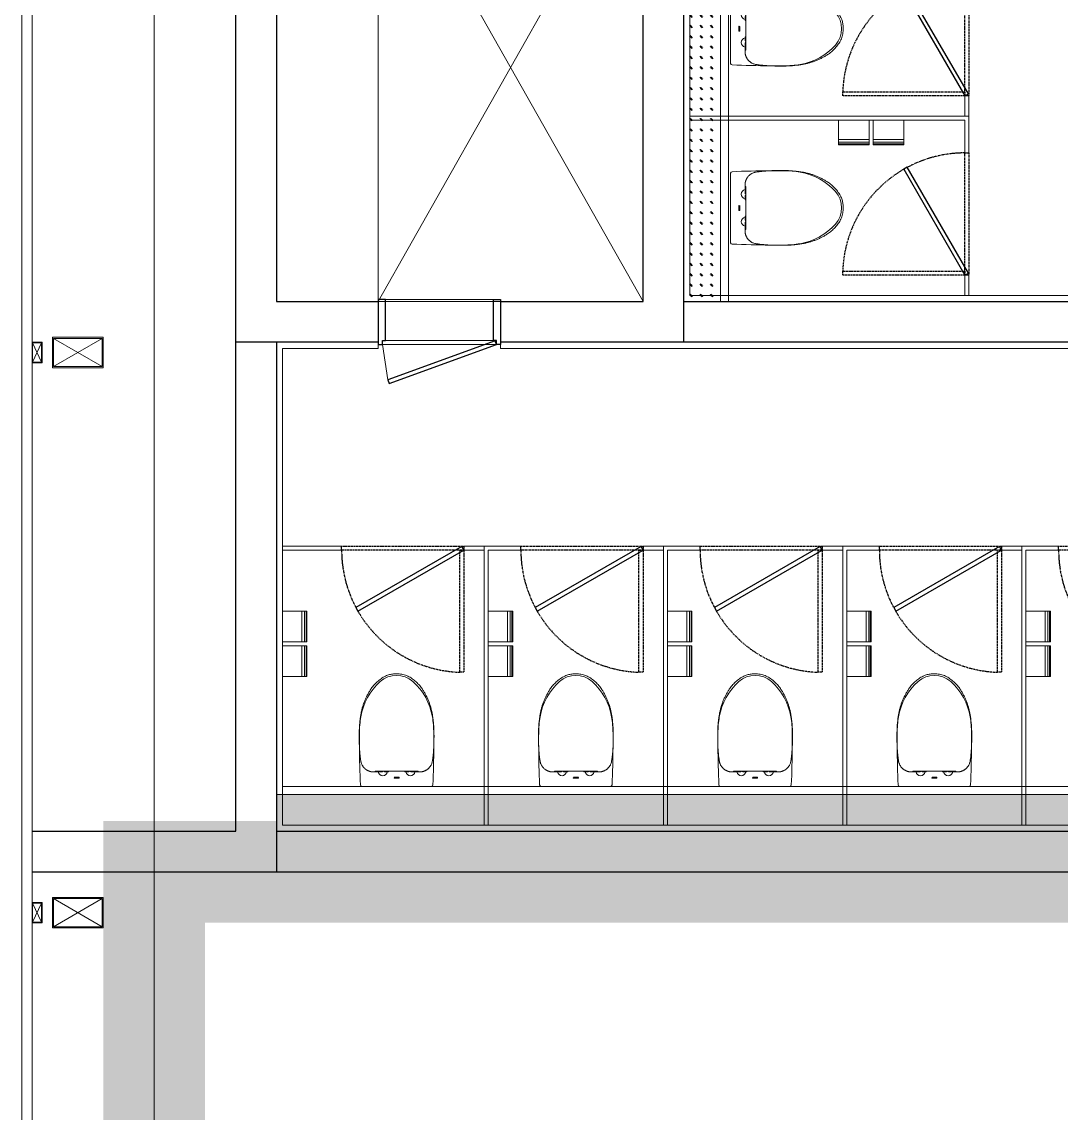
# Model space of a CAD drawing. Header units: millimetres. Extents: x 4003075 to 5615882, y 1445368 to 2591247.
# Drawn here: x 5321925 to 5327028, y 2409883 to 2415241 of the extents above; entities that cross this region are included whole.
import ezdxf

# ---------------------------------------------------------------- set-up
doc = ezdxf.new("R2010")
doc.units = ezdxf.units.MM
doc.linetypes.add('XR-평면도$0$CENTER', pattern=[2, 1.25, -0.25, 0.25, -0.25])
doc.linetypes.add('XR-평면도$0$DASHEDX2', pattern=[1.5, 1, -0.5])
for name, color, linetype, lineweight in [('1.검수박스', 2, 'Continuous', 25), ('XR-평면도$0$A-CNTL', 9, 'Continuous', 15), ('XR-평면도$0$A-DWXM-DOOR', 9, 'Continuous', 25), ('XR-평면도$0$A-DWXM-ELEV', 9, 'Continuous', 18), ('XR-평면도$0$A-ELEV-LIN3', 9, 'Continuous', 18), ('XR-평면도$0$A-FLXM-SANI', 9, 'Continuous', 20), ('XR-평면도$0$A-SECT-LIN2', 9, 'Continuous', 20), ('XR-평면도$0$A-SECT-LIN3', 9, 'Continuous', 18), ('XR-평면도$0$A-WAXM-CUBI', 9, 'Continuous', 20), ('XR-평면도$0$A-WAXM-DRYW', 9, 'Continuous', 25), ('XR-평면도$0$A-WAXM-PANL', 9, 'Continuous', 20), ('XR-평면도$0$A-XXXX-FIN2', 9, 'Continuous', 20), ('XR-평면도$0$A-XXXX-OPEN', 9, 'Continuous', 15)]:
    doc.layers.add(name, color=color, linetype=linetype, lineweight=lineweight)
doc.layers.add('XR-평면도$0$A-XXXX-NPLT', color=9, linetype='Continuous', lineweight=15, plot=False)

# ---------------------------------------------------------------- blocks, each defined once
blk = doc.blocks.new('XR-평면도$0$윈드컬럼(11000)_A1')
at = {"layer": 'XR-평면도$0$A-SECT-LIN2'}
for points in [[(0, 8325), (250, 8325), (250, 8175), (0, 8175)], [(-100, 8300), (-100, 8200), (-50, 8200), (-50, 8300)], [(0, 5575), (250, 5575), (250, 5425), (0, 5425)], [(-100, 5550), (-100, 5450), (-50, 5450), (-50, 5550)], [(-100, 2800), (-100, 2700), (-50, 2700), (-50, 2800)], [(0, 2825), (250, 2825), (250, 2675), (0, 2675)], [(-100, 50), (-100, -50), (-50, -50), (-50, 50)]]:
    blk.add_lwpolyline(points, close=True, dxfattribs=at)
at = {"layer": 'XR-평면도$0$A-SECT-LIN3'}
for points in [[(6, 8319), (244, 8319), (244, 8181), (6, 8181)], [(-97, 8297), (-97, 8203), (-53, 8203), (-53, 8297)], [(-97, 5547), (-97, 5453), (-53, 5453), (-53, 5547)], [(6, 5569), (244, 5569), (244, 5431), (6, 5431)], [(-97, 2797), (-97, 2703), (-53, 2703), (-53, 2797)], [(6, 2819), (244, 2819), (244, 2681), (6, 2681)], [(-97, 47), (-97, -47), (-53, -47), (-53, 47)]]:
    blk.add_lwpolyline(points, close=True, dxfattribs=at)
at = {"layer": 'XR-평면도$0$A-XXXX-OPEN'}
for p, q in [((244, 8319), (6, 8181)), ((244, 8181), (6, 8319)), ((-97, 8203), (-53, 8297)), ((-97, 8297), (-53, 8203)), ((-97, 5453), (-53, 5547)), ((-97, 5547), (-53, 5453)), ((244, 5569), (6, 5431)), ((244, 5431), (6, 5569)), ((-97, 2703), (-53, 2797)), ((-97, 2797), (-53, 2703)), ((244, 2819), (6, 2681)), ((244, 2681), (6, 2819)), ((-97, -47), (-53, 47)), ((-97, 47), (-53, -47))]:
    blk.add_line(p, q, dxfattribs=at)
blk = doc.blocks.new('XR-평면도$0$중심선(210216)')
at = {"layer": 'XR-평면도$0$A-CNTL', "ltscale": 300}
blk.add_lwpolyline([(0, 206000), (0, -10000)], dxfattribs=at)
blk = doc.blocks.new('XR-평면도$0$대변기_04')
at = {"layer": 'XR-평면도$0$A-FLXM-SANI'}
for p, q in [((170.8, -200), (-170.8, -200)), ((-12.4, -240.2), (-11.5, -241.2)), ((-12.4, -240.2), (-6.8, -240.2)), ((-12.4, -242.2), (-12.4, -240.2)), ((-12.4, -240.4), (-11.6, -241.3)), ((-12.4, -240.6), (-11.7, -241.4)), ((-12.4, -240.8), (-11.7, -241.5)), ((-12.4, -240.9), (-11.8, -241.6)), ((-12.4, -241.1), (-11.8, -241.8)), ((-12.4, -241.3), (-11.8, -241.9)), ((-12.4, -241.5), (-11.8, -242.1)), ((-12.4, -241.7), (-11.9, -242.2)), ((-12.4, -241.8), (-12.1, -242.2)), ((-12.4, -242), (-12.3, -242.2)), ((-12.4, -242.2), (-12.4, -242.2)), ((-12.4, -242.2), (-11.8, -242.2)), ((-12.3, -240.2), (-11.4, -241.1)), ((-12.1, -240.2), (-11.3, -241)), ((-12, -240.2), (-11.2, -240.9)), ((-11.8, -240.2), (-11.1, -240.9)), ((-11.8, -242.2), (-11.8, -241.9)), ((-11.6, -240.2), (-11, -240.8)), ((-11.4, -240.2), (-10.8, -240.8)), ((-11.3, -240.2), (-10.6, -240.8)), ((-11.3, -244.8), (-11.3, -245.5)), ((-10.7, -244.8), (-11.3, -244.8)), ((-11.3, -244.9), (-10.8, -245.5)), ((-11.3, -245.1), (-10.9, -245.5)), ((-11.3, -245.2), (-11.1, -245.5)), ((-11.3, -245.4), (-11.3, -245.5)), ((-7.9, -245.5), (-11.3, -245.5)), ((-11.2, -244.8), (-10.6, -245.5)), ((-11.1, -240.2), (-10.4, -240.8)), ((-11, -244.8), (-10.4, -245.5)), ((-10.9, -240.2), (-10.3, -240.8)), ((-10.9, -244.8), (-10.2, -245.5)), ((-10.7, -240.2), (-9, -242)), ((-10.7, -240.8), (-10.3, -240.8)), ((-10.7, -244.8), (-10.1, -245.5)), ((-10.6, -240.2), (-9, -241.8)), ((-10.5, -244.8), (-9.9, -245.5)), ((-10.4, -240.2), (-9, -241.6)), ((-10.4, -244.7), (-9.7, -245.5)), ((-10.3, -240.8), (-9, -242.1)), ((-10.3, -240.8), (-10.3, -244.4)), ((-10.3, -241), (-9, -242.3)), ((-10.3, -241.2), (-9, -242.5)), ((-10.3, -241.4), (-9, -242.7)), ((-10.3, -241.5), (-9, -242.8)), ((-10.3, -241.7), (-9, -243)), ((-10.3, -241.9), (-9, -243.2)), ((-10.3, -242.1), (-9, -243.4)), ((-10.3, -242.3), (-9, -243.5)), ((-10.3, -242.4), (-9, -243.7)), ((-10.3, -242.6), (-9, -243.9)), ((-10.3, -242.8), (-9, -244.1)), ((-10.3, -243), (-9, -244.3)), ((-10.3, -243.1), (-9, -244.4)), ((-10.3, -243.3), (-8.1, -245.5)), ((-10.3, -243.5), (-8.3, -245.5)), ((-10.3, -243.7), (-8.5, -245.5)), ((-10.3, -243.8), (-8.6, -245.5)), ((-10.3, -244), (-8.8, -245.5)), ((-10.3, -244.2), (-9, -245.5)), ((-10.3, -244.4), (-9.2, -245.5)), ((-10.3, -244.5), (-9.3, -245.5)), ((-10.3, -244.7), (-9.5, -245.5)), ((-10.2, -240.2), (-9, -241.4)), ((-10, -240.2), (-9, -241.2)), ((-9.8, -240.2), (-9, -241.1)), ((-9.7, -240.2), (-9, -240.9)), ((-9.5, -240.2), (-8.9, -240.8)), ((-9.3, -240.2), (-8.7, -240.8)), ((-9.1, -240.2), (-8.5, -240.8)), ((-9, -240.2), (-8.3, -240.8)), ((-9, -240.8), (-9, -244.4)), ((-9, -240.8), (-8.5, -240.8)), ((-9, -245.5), (-9, -245.5)), ((-8.8, -240.2), (-8.1, -240.9)), ((-8.6, -240.2), (-6.8, -242)), ((-8.6, -244.8), (-7.9, -245.5)), ((-7.9, -244.8), (-8.6, -244.8)), ((-8.4, -240.2), (-6.8, -241.8)), ((-8.4, -244.8), (-7.9, -245.3)), ((-8.3, -240.2), (-6.8, -241.7)), ((-8.2, -244.8), (-7.9, -245.2)), ((-8.1, -240.2), (-6.8, -241.5)), ((-8, -244.8), (-7.9, -245)), ((-7.9, -240.2), (-6.8, -241.3)), ((-7.9, -244.8), (-7.9, -245.5)), ((-7.7, -240.2), (-6.8, -241.1)), ((-7.5, -240.2), (-6.8, -241)), ((-7.5, -241.5), (-6.8, -242.2)), ((-7.4, -240.2), (-6.8, -240.8)), ((-7.4, -241.7), (-7, -242.2)), ((-7.4, -241.9), (-7.1, -242.2)), ((-7.4, -242.2), (-7.4, -241.9)), ((-7.4, -242.1), (-7.3, -242.2)), ((-7.4, -242.2), (-6.8, -242.2)), ((-7.2, -240.2), (-6.8, -240.6)), ((-7, -240.2), (-6.8, -240.4)), ((-6.8, -240.2), (-6.8, -240.3)), ((-6.8, -242.2), (-6.8, -240.2)), ((-6.8, -240.8), (-6.8, -240.8)), ((-6.4, -242.6), (-3.3, -245.6)), ((-6.4, -242.8), (-3.5, -245.6)), ((-6.4, -243), (-3.7, -245.6)), ((-6.4, -243.1), (-3.9, -245.6)), ((-6.3, -242), (-4.9, -243.4)), ((-6.3, -242.1), (-4.8, -243.6)), ((-6.3, -242.3), (-4.7, -243.9)), ((-6.3, -242.4), (-4.6, -244.1)), ((-6.3, -243.4), (-4.1, -245.5)), ((-6.3, -243.6), (-4.4, -245.5)), ((-6.2, -241.8), (-4.9, -243)), ((-6.2, -241.9), (-4.9, -243.2)), ((-6.2, -243.9), (-4.7, -245.3)), ((-6.1, -241.6), (-4.9, -242.8)), ((-6, -241.4), (-4.9, -242.5)), ((-6, -241.5), (-4.9, -242.7)), ((-6, -244.2), (-5.1, -245.1)), ((-5.9, -241.3), (-4.9, -242.3)), ((-5.8, -241.1), (-4.8, -242)), ((-5.8, -241.2), (-4.8, -242.2)), ((-5.7, -241), (-4.8, -241.9)), ((-5.6, -240.9), (-4.7, -241.8)), ((-5.5, -240.8), (-4.7, -241.6)), ((-5.4, -240.7), (-4.6, -241.5)), ((-5.3, -240.7), (-4.6, -241.4)), ((-5.2, -240.6), (-4.5, -241.3)), ((-5.1, -240.5), (-4.4, -241.2)), ((-5, -240.5), (-4.4, -241.1)), ((-4.9, -240.4), (-4.3, -241)), ((-4.7, -240.3), (-4.2, -240.9)), ((-4.6, -240.3), (-4.1, -240.8)), ((-4.5, -240.2), (-3.9, -240.8)), ((-4.4, -240.2), (-3.8, -240.7)), ((-4.2, -240.1), (-3.7, -240.7)), ((-4.1, -240.1), (-3.5, -240.7)), ((-4, -240.1), (-3.4, -240.6)), ((-3.9, -244.9), (-3.2, -245.6)), ((-3.8, -240), (-3.2, -240.6)), ((-3.7, -245), (-3, -245.6)), ((-3.6, -240), (-3, -240.7)), ((-3.5, -240), (-2.7, -240.8)), ((-3.4, -245), (-2.8, -245.6)), ((-3.3, -240), (-0.3, -243.1)), ((-3.3, -245), (-2.7, -245.6)), ((-3.1, -240), (-0.2, -242.9)), ((-3.1, -245), (-2.5, -245.5)), ((-3, -245), (-2.4, -245.5)), ((-2.9, -240), (-0.2, -242.7)), ((-2.8, -244.9), (-2.3, -245.5)), ((-2.7, -240.1), (-0.3, -242.5)), ((-2.7, -244.9), (-2.1, -245.4)), ((-2.6, -244.8), (-2, -245.4)), ((-2.5, -240.1), (-0.3, -242.3)), ((-2.5, -244.7), (-1.9, -245.3)), ((-2.4, -244.7), (-1.8, -245.3)), ((-2.3, -240.2), (-0.3, -242.1)), ((-2.3, -244.6), (-1.7, -245.2)), ((-2.2, -244.5), (-1.5, -245.1)), ((-2.1, -244.4), (-1.4, -245.1)), ((-2, -240.3), (-0.4, -241.8)), ((-2, -241.5), (-0.3, -243.2)), ((-2, -244.2), (-1.2, -244.9)), ((-2, -244.3), (-1.3, -245)), ((-1.9, -241.8), (-0.3, -243.4)), ((-1.9, -243.9), (-1.1, -244.7)), ((-1.9, -244), (-1.1, -244.8)), ((-1.8, -242), (-0.3, -243.5)), ((-1.8, -242.3), (-0.4, -243.6)), ((-1.8, -243.3), (-0.7, -244.4)), ((-1.8, -243.5), (-0.8, -244.5)), ((-1.8, -243.6), (-0.9, -244.6)), ((-1.8, -243.8), (-1, -244.6)), ((-1.7, -242.5), (-0.4, -243.8)), ((-1.7, -242.7), (-0.5, -243.9)), ((-1.7, -242.8), (-0.5, -244)), ((-1.7, -243), (-0.6, -244.1)), ((-1.7, -243.2), (-0.7, -244.3)), ((-1.6, -240.5), (-0.6, -241.5)), ((0.3, -240.2), (1.2, -241.2)), ((0.3, -240.2), (6, -240.2)), ((0.3, -242.2), (0.3, -240.2)), ((0.3, -240.4), (1.1, -241.3)), ((0.3, -240.6), (1.1, -241.4)), ((0.3, -240.8), (1, -241.5)), ((0.3, -240.9), (1, -241.6)), ((0.3, -241.1), (0.9, -241.8)), ((0.3, -241.3), (0.9, -241.9)), ((0.3, -241.5), (0.9, -242.1)), ((0.3, -241.7), (0.8, -242.2)), ((0.3, -241.8), (0.7, -242.2)), ((0.3, -242), (0.5, -242.2)), ((0.3, -242.2), (0.3, -242.2)), ((0.3, -242.2), (0.9, -242.2)), ((0.4, -240.2), (1.3, -241.1)), ((0.6, -240.2), (1.4, -241)), ((0.8, -240.2), (1.5, -240.9)), ((0.9, -242.2), (0.9, -241.9)), ((1, -240.2), (1.7, -240.9)), ((1.1, -240.2), (1.8, -240.8)), ((1.3, -240.2), (1.9, -240.8)), ((2.1, -244.8), (1.4, -244.8)), ((1.4, -244.8), (1.4, -245.5)), ((1.4, -244.9), (2, -245.5)), ((1.4, -245.1), (1.8, -245.5)), ((1.4, -245.2), (1.6, -245.5)), ((1.4, -245.4), (1.5, -245.5)), ((4.9, -245.5), (1.4, -245.5)), ((1.5, -240.2), (2.1, -240.8)), ((1.5, -244.8), (2.2, -245.5)), ((1.7, -240.2), (2.3, -240.8)), ((1.7, -244.8), (2.3, -245.5)), ((1.8, -240.2), (2.5, -240.8)), ((1.9, -244.8), (2.5, -245.5)), ((2, -240.2), (3.8, -242)), ((2, -240.8), (2.5, -240.8)), ((2.1, -244.8), (2.7, -245.5)), ((2.2, -240.2), (3.8, -241.8)), ((2.2, -244.8), (2.9, -245.5)), ((2.3, -244.7), (3, -245.5)), ((2.4, -240.2), (3.8, -241.6)), ((2.4, -244.7), (3.2, -245.5)), ((2.5, -240.2), (3.8, -241.4)), ((2.5, -240.8), (3.8, -242.1)), ((2.5, -240.8), (2.5, -244.4)), ((2.5, -241), (3.8, -242.3)), ((2.5, -241.2), (3.8, -242.5)), ((2.5, -241.4), (3.8, -242.7)), ((2.5, -241.5), (3.8, -242.8)), ((2.5, -241.7), (3.8, -243)), ((2.5, -241.9), (3.8, -243.2)), ((2.5, -242.1), (3.8, -243.4)), ((2.5, -242.3), (3.8, -243.5)), ((2.5, -242.4), (3.8, -243.7)), ((2.5, -242.6), (3.8, -243.9)), ((2.5, -242.8), (3.8, -244.1)), ((2.5, -243), (3.8, -244.3)), ((2.5, -243.1), (3.8, -244.4)), ((2.5, -243.3), (4.6, -245.5)), ((2.5, -243.5), (4.5, -245.5)), ((2.5, -243.7), (4.3, -245.5)), ((2.5, -243.8), (4.1, -245.5)), ((2.5, -244), (3.9, -245.5)), ((2.5, -244.2), (3.8, -245.5)), ((2.5, -244.4), (3.6, -245.5)), ((2.5, -244.5), (3.4, -245.5)), ((2.7, -240.2), (3.8, -241.2)), ((2.9, -240.2), (3.8, -241.1)), ((3.1, -240.2), (3.8, -240.9)), ((3.3, -240.2), (3.9, -240.8)), ((3.4, -240.2), (4.1, -240.8)), ((3.6, -240.2), (4.2, -240.8)), ((3.8, -240.2), (4.4, -240.8)), ((3.8, -240.8), (4.3, -240.8)), ((3.8, -240.8), (3.8, -244.4)), ((3.8, -245.5), (3.8, -245.5)), ((4, -240.2), (4.7, -240.9)), ((4.1, -240.2), (6, -242)), ((4.2, -244.8), (4.8, -245.5)), ((4.9, -244.8), (4.2, -244.8)), ((4.3, -240.2), (6, -241.8)), ((4.4, -244.8), (4.9, -245.3)), ((4.5, -240.2), (6, -241.7)), ((4.5, -244.8), (4.9, -245.2)), ((4.7, -240.2), (6, -241.5)), ((4.7, -244.8), (4.9, -245)), ((4.8, -240.2), (6, -241.3)), ((4.9, -244.8), (4.9, -245.5)), ((5, -240.2), (6, -241.1)), ((5.2, -240.2), (6, -241)), ((5.3, -241.5), (6, -242.2)), ((5.3, -241.7), (5.8, -242.2)), ((5.3, -241.9), (5.6, -242.2)), ((5.3, -242.2), (5.3, -241.9)), ((5.3, -242.1), (5.4, -242.2)), ((5.3, -242.2), (6, -242.2)), ((5.4, -240.2), (6, -240.8)), ((5.5, -240.2), (6, -240.6)), ((5.7, -240.2), (6, -240.4)), ((5.9, -240.2), (6, -240.3)), ((6, -242.2), (6, -240.2)), ((6, -240.8), (6, -240.8)), ((6.4, -242.3), (8, -243.9)), ((6.4, -242.4), (8.1, -244.1)), ((6.4, -242.6), (9.4, -245.6)), ((6.4, -242.8), (9.2, -245.6)), ((6.4, -243), (9, -245.6)), ((6.4, -243.1), (8.8, -245.6)), ((6.4, -243.4), (8.6, -245.5)), ((6.5, -241.9), (7.9, -243.2)), ((6.5, -242), (7.9, -243.4)), ((6.5, -242.1), (7.9, -243.6)), ((6.5, -243.6), (8.3, -245.5)), ((6.6, -241.6), (7.8, -242.8)), ((6.6, -241.8), (7.8, -243)), ((6.6, -243.9), (8, -245.3)), ((6.7, -241.5), (7.8, -242.7)), ((6.8, -241.3), (7.9, -242.3)), ((6.8, -241.4), (7.9, -242.5)), ((6.8, -244.2), (7.6, -245.1)), ((6.9, -241.2), (7.9, -242.2)), ((7, -241.1), (7.9, -242)), ((7.1, -241), (8, -241.9)), ((7.2, -240.9), (8, -241.8)), ((7.3, -240.8), (8, -241.6)), ((7.4, -240.7), (8.1, -241.5)), ((7.5, -240.7), (8.2, -241.4)), ((7.6, -240.6), (8.2, -241.3)), ((7.7, -240.5), (8.3, -241.2)), ((7.8, -240.5), (8.4, -241.1)), ((7.9, -240.4), (8.5, -241)), ((8, -240.3), (8.6, -240.9)), ((8.1, -240.3), (8.7, -240.8)), ((8.2, -240.2), (8.8, -240.8)), ((8.4, -240.2), (8.9, -240.7)), ((8.5, -240.1), (9.1, -240.7)), ((8.6, -240.1), (9.2, -240.7)), ((8.8, -240.1), (9.4, -240.6)), ((8.8, -244.9), (9.6, -245.6)), ((8.9, -240), (9.5, -240.6)), ((9.1, -240), (9.8, -240.7)), ((9.1, -245), (9.8, -245.6)), ((9.3, -240), (10, -240.8)), ((9.3, -245), (9.9, -245.6)), ((9.4, -240), (12.5, -243.1)), ((9.5, -245), (10.1, -245.6)), ((9.6, -240), (12.5, -242.9)), ((9.6, -245), (10.2, -245.5)), ((9.8, -240), (12.5, -242.7)), ((9.8, -245), (10.3, -245.5)), ((9.9, -244.9), (10.5, -245.5)), ((10, -240.1), (12.5, -242.5)), ((10.1, -244.9), (10.6, -245.4)), ((10.2, -240.1), (12.5, -242.3)), ((10.2, -244.8), (10.7, -245.4)), ((10.3, -244.7), (10.9, -245.3)), ((10.4, -244.7), (11, -245.3)), ((10.5, -240.2), (12.4, -242.1)), ((10.5, -244.6), (11.1, -245.2)), ((10.6, -244.4), (11.3, -245.1)), ((10.6, -244.5), (11.2, -245.1)), ((10.7, -244.3), (11.4, -245)), ((10.8, -240.3), (12.3, -241.8)), ((10.8, -241.5), (12.5, -243.2)), ((10.8, -244), (11.6, -244.8)), ((10.8, -244.2), (11.5, -244.9)), ((10.9, -241.8), (12.4, -243.4)), ((10.9, -242), (12.4, -243.5)), ((10.9, -243.6), (11.9, -244.6)), ((10.9, -243.8), (11.8, -244.6)), ((10.9, -243.9), (11.7, -244.7)), ((11, -242.3), (12.4, -243.6)), ((11, -242.5), (12.3, -243.8)), ((11, -242.7), (12.3, -243.9)), ((11, -242.8), (12.2, -244)), ((11, -243), (12.2, -244.1)), ((11, -243.2), (12.1, -244.3)), ((11, -243.3), (12, -244.4)), ((11, -243.5), (11.9, -244.5)), ((11.2, -240.5), (12.1, -241.5)), ((-105, -274.9), (-105, -271.9)), ((-60, -270.9), (-60, -270.8)), ((-60, -270.8), (-60, -271)), ((-60, -271.4), (-60, -270.9)), ((-60, -271), (-60, -271.7)), ((-60, -271.7), (-60, -271.4)), ((40, -275.2), (40, -270.8)), ((60, -270.8), (60, -271.7)), ((70, -271.7), (70, -270.8)), ((105, -271.8), (105, -275)), ((183.6, -443.9), (183.6, -450.5))]:
    blk.add_line(p, q, dxfattribs=at)
for centre, radius, start, end in [((4817.4, -426.1), 5000, 177.4853, 179.6259), ((-170.8, -207), 7, 90, 177.4853), ((170.8, -207), 7, 2.5147, 90), ((-4817.4, -426.1), 5000, 0.3742, 2.5147), ((-67.8, -275), 22.6, 10.9217, 169.0858), ((-10.7, -241.9), 1.07, 90, 179.9879), ((-10.7, -244.4), 0.4, 270, 0), ((-8.6, -244.4), 0.4, 179.9875, 270), ((-8.5, -241.9), 1.07, 359.9879, 90), ((-3.6, -242.8), 2.73, 142.9971, 216.4376), ((-3.2, -243.3), 3.27, 39.7691, 140.1969), ((-3.2, -242.4), 3.27, 219.3563, 320.6103), ((-1.2, -242.8), 3.64, 160.7944, 199.1203), ((-3.2, -242.1), 1.47, 19.1935, 160.7944), ((-3.2, -243.5), 1.47, 199.1203, 340.8677), ((-5.3, -242.8), 3.64, 340.8677, 19.1935), ((-2.9, -242.8), 2.73, 323.5258, 36.9655), ((2, -241.9), 1.07, 90, 179.9879), ((2.1, -244.4), 0.4, 270, 0), ((4.2, -244.4), 0.4, 179.9875, 270), ((4.3, -241.9), 1.07, 359.9879, 90), ((9.1, -242.8), 2.73, 142.9971, 216.4376), ((9.4, -243.3), 3.27, 39.7691, 140.1969), ((9.4, -242.4), 3.27, 219.3563, 320.6103), ((11.5, -242.8), 3.64, 160.7944, 199.1203), ((9.4, -242.1), 1.47, 19.1935, 160.7944), ((9.4, -243.5), 1.47, 199.1203, 340.8677), ((7.4, -242.8), 3.64, 340.8677, 19.1935), ((9.8, -242.8), 2.73, 323.5659, 37.0064), ((67.8, -275), 22.6, 10.9294, 169.0706), ((-104, -271.8), 0.977, 88.2538, 186.3124), ((-117.5, -271.4), 13.5, 358.9467, 2.8064), ((-83.5, -271.4), 13.6, 358.9539, 2.7992), ((-343.4, -275), 303.5, 359.9556, 0.7931), ((4817.4, -426.1), 5000, 179.6259, 180.4069), ((-7645.2, -414.1), 7827.8, 359.65229, 0.13615), ((317.5, -458), 500, 180.4069, 189.5044), ((-317.5, -458), 500, 350.4956, 359.5931), ((120.2, -491.1), 300, 189.5044, 228.0848), ((-120.2, -491.1), 300, 311.9152, 350.4956), ((0, -625), 120, 228.0848, 311.9152)]:
    blk.add_arc(centre, radius, start, end, dxfattribs=at)
for points, knots in [([(-130.1, -273.1), (-131, -273.4), (-132.8, -273.9), (-135.5, -274.9), (-138.1, -275.9), (-140.8, -277.2), (-143.5, -278.6), (-146, -280), (-147.9, -281.2), (-149.7, -282.4), (-151.4, -283.7), (-153.1, -285), (-155.7, -287.1), (-158.8, -290.1), (-162.4, -294.1), (-165.3, -298), (-168, -302.3), (-170.6, -307.1), (-172.7, -312.2), (-174.2, -316.8), (-175.2, -320.9), (-175.6, -323.5), (-175.8, -324.8)], [0, 0, 0, 0, 0.038415, 0.080237, 0.115789, 0.152261, 0.201926, 0.239706, 0.271286, 0.296594, 0.32824, 0.357618, 0.384708, 0.465477, 0.537704, 0.603102, 0.664392, 0.747724, 0.826007, 0.891661, 0.946891, 1, 1, 1, 1]), ([(-130.1, -273.1), (-130.1, -273.1), (-130.1, -273.1), (-130, -273.1), (-130, -273.1)], [0, 0, 0, 0, 0.8492725, 1, 1, 1, 1]), ([(-125.6, -271.9), (-125.7, -271.9), (-126.5, -272), (-127.3, -272.3), (-128.1, -272.5)], [0, 0, 0, 0, 0.148354, 1, 1, 1, 1]), ([(-128.1, -272.5), (-128.1, -272.5), (-128, -272.5), (-128, -272.5), (-128, -272.5)], [0, 0, 0, 0, 0.237308, 1, 1, 1, 1]), ([(-128, -272.5), (-127.7, -272.4), (-127.3, -272.3), (-126.8, -272.1), (-126.3, -272), (-125.9, -271.9), (-125.3, -271.8), (-125.1, -271.8), (-124.9, -271.8)], [0, 0, 0, 0, 0.277829, 0.36409, 0.414764, 0.750072, 0.791805, 1, 1, 1, 1]), ([(-114.1, -270.9), (-115.6, -270.9), (-118.6, -271), (-122.2, -271.3), (-124.3, -271.7), (-124.9, -271.8)], [0, 0, 0, 0, 0.411206, 0.828701, 1, 1, 1, 1]), ([(-105.5, -271), (-105.5, -270.9), (-105.5, -270.8), (-105.5, -270.8), (-105.5, -270.8)], [0, 0, 0, 0, 0.410182, 1, 1, 1, 1]), ([(-105.5, -271), (-105.5, -271.5), (-105.5, -272.5), (-105.5, -273.8), (-105.5, -274.5)], [0, 0, 0, 0, 0.4995125, 1, 1, 1, 1]), ([(-103.8, -275.1), (-104, -275.1), (-104.4, -275.1), (-104.9, -275), (-105.3, -274.8), (-105.5, -274.7), (-105.5, -274.5), (-105.5, -274.5)], [0, 0, 0, 0, 0.209175, 0.417993, 0.636294, 0.87499, 1, 1, 1, 1]), ([(-104, -271.7), (-103.7, -272.1), (-103.3, -272.8), (-103, -274.1), (-103, -275), (-103, -275.1)], [0, 0, 0, 0, 0.454665, 0.904191, 1, 1, 1, 1]), ([(-39.9, -275.3), (-43.7, -275.3), (-55.8, -275.3), (-72.3, -275.3), (-90.3, -275.2), (-99.3, -275.2), (-103.8, -275.1)], [0.3906777, 0.3906777, 0.3906777, 0.3906777, 0.479148, 0.7393423, 0.8696738, 1, 1, 1, 1]), ([(-60, -271.7), (-60, -271.9), (-60.1, -272.3), (-60.9, -273), (-62.1, -273.7), (-63.7, -274.1), (-65.4, -274.2), (-67, -274), (-68.4, -273.4), (-69.4, -272.7), (-69.9, -272.1), (-70, -271.8), (-70, -271.7)], [0, 0, 0, 0, 0.103475, 0.206828, 0.313388, 0.42291, 0.52874, 0.629845, 0.732607, 0.840648, 0.949677, 1, 1, 1, 1]), ([(0, -275), (-8.3, -275.1), (-21.6, -275.1), (-34.9, -275.2), (-39.9, -275.3)], [0, 0, 0, 0, 0.239537, 0.3841354, 0.3841354, 0.3841354, 0.3841354]), ([(40, -275.2), (35.7, -275.2), (22.4, -275.2), (9, -275.1), (0, -275)], [0.6153596, 0.6153596, 0.6153596, 0.6153596, 0.7396342, 1, 1, 1, 1]), ([(103.8, -275.1), (95.5, -275.2), (79, -275.3), (58.1, -275.3), (45.4, -275.3), (40, -275.3)], [0, 0, 0, 0, 0.2396084, 0.4796254, 0.6047896, 0.6047896, 0.6047896, 0.6047896]), ([(60, -271.7), (60.1, -271.9), (60.2, -272.3), (61, -273), (62.2, -273.7), (63.7, -274.1), (65.4, -274.2), (67, -273.9), (68.4, -273.4), (69.5, -272.7), (69.9, -272.1), (70, -271.8), (70, -271.7)], [0, 0, 0, 0, 0.103475, 0.206828, 0.313388, 0.42291, 0.52874, 0.629845, 0.732607, 0.840648, 0.949676, 1, 1, 1, 1]), ([(103.8, -275.1), (104, -275.1), (104.4, -275.1), (104.9, -275), (105.3, -274.8), (105.5, -274.7), (105.5, -274.5), (105.5, -274.5)], [0, 0, 0, 0, 0.209176, 0.417993, 0.636294, 0.87499, 1, 1, 1, 1]), ([(105, -271.8), (105, -271.6), (105, -271.4), (104.7, -271), (104.4, -270.8), (104.1, -270.8), (104, -270.8)], [0, 0, 0, 0, 0.263853, 0.504852, 0.762392, 1, 1, 1, 1]), ([(105.5, -274.5), (105.5, -273.8), (105.5, -272.6), (105.5, -271.6), (105.5, -270.8)], [0, 0, 0, 0, 0.4995125, 0.960743, 0.960743, 0.960743, 0.960743]), ([(124.9, -271.8), (124.3, -271.7), (122.2, -271.3), (118.6, -271), (115.6, -270.9), (114.1, -270.9)], [0, 0, 0, 0, 0.1710117, 0.5886504, 1, 1, 1, 1]), ([(114.2, -270.9), (114.2, -270.9), (114.3, -270.8), (114.3, -271), (114.4, -271.1)], [0, 0, 0, 0, 0.071491, 1, 1, 1, 1]), ([(124.9, -271.8), (125.1, -271.8), (125.3, -271.8), (126.3, -272.1), (127.2, -272.3), (128, -272.5)], [0, 0, 0, 0, 0.200369, 0.236922, 1, 1, 1, 1]), ([(175.8, -324.8), (175.4, -322.5), (174.6, -317.8), (172.3, -311.1), (169.8, -305.4), (167.1, -300.7), (164.6, -297), (161.9, -293.6), (159.2, -290.6), (156.3, -287.7), (153.3, -285.1), (149.9, -282.5), (146.7, -280.4), (143.3, -278.5), (140.1, -276.8), (136.7, -275.3), (133.4, -274.1), (131.1, -273.4), (130.1, -273.1)], [0, 0, 0, 0, 0.0949328, 0.1951642, 0.2909612, 0.3524756, 0.417565, 0.4723785, 0.5311917, 0.5840098, 0.6422862, 0.6943077, 0.7572587, 0.7998813, 0.856097, 0.9039317, 0.9546453, 1, 1, 1, 1]), ([(-175.8, -324.8), (-176.7, -331.2), (-178.5, -344), (-180.4, -363.2), (-182, -382.5), (-183, -401.9), (-183.5, -421.3), (-183.6, -434.2), (-183.6, -440.6)], [0, 0, 0, 0, 0.166639, 0.333309, 0.49999, 0.666698, 0.833429, 1, 1, 1, 1]), ([(175.8, -324.8), (176.7, -331.2), (178.5, -344), (180.4, -363.2), (182, -382.5), (183, -401.9), (183.5, -421.3), (183.6, -434.2), (183.6, -440.6)], [0, 0, 0, 0, 0.166639, 0.333309, 0.49999, 0.666697, 0.833429, 1, 1, 1, 1]), ([(-183.6, -440.6), (-183.6, -449), (-183.6, -465.7), (-182.7, -490.8), (-180.8, -515.8), (-178.1, -537.9), (-174.9, -557.1), (-171.5, -573.5), (-167.3, -589.6), (-162.2, -605.6), (-156.2, -621.1), (-149.4, -636.4), (-141.9, -651.3), (-133.8, -665.9), (-125.5, -678.8), (-117.2, -690), (-109.2, -699.6), (-100.5, -708.6), (-91.3, -717.1), (-81.5, -725), (-71.3, -732.2), (-60.5, -738.6), (-49.9, -743.5), (-39.7, -747.1), (-29.9, -749.6), (-20, -751.2), (-10, -752.2), (-3.3, -752.4), (0, -752.4)], [0, 0, 0, 0, 0.062557, 0.12508, 0.18759, 0.250104, 0.291778, 0.333444, 0.375116, 0.416777, 0.45842, 0.500087, 0.541771, 0.583424, 0.625082, 0.656338, 0.687572, 0.718789, 0.750022, 0.781276, 0.8125, 0.843692, 0.874899, 0.899873, 0.924876, 0.949924, 0.974989, 1, 1, 1, 1]), ([(0, -752.4), (4.2, -752.3), (12.6, -752.1), (25, -750.6), (37.3, -747.9), (49.2, -743.8), (60.7, -738.5), (71.5, -732.1), (81.7, -724.9), (91.4, -716.9), (100.7, -708.5), (109.4, -699.4), (117.4, -689.8), (125.7, -678.6), (134, -665.7), (142.1, -651.1), (149.5, -636.1), (156.3, -620.9), (162.3, -605.3), (167.4, -589.4), (171.5, -573.2), (174.9, -556.9), (178.1, -537.7), (180.8, -515.6), (182.7, -490.6), (183.6, -465.6), (183.6, -449), (183.6, -440.6)], [0, 0, 0, 0, 0.031308, 0.062636, 0.093975, 0.125326, 0.156662, 0.18798, 0.21927, 0.250537, 0.281806, 0.313082, 0.344355, 0.375622, 0.417293, 0.458942, 0.500569, 0.542214, 0.583862, 0.625521, 0.66717, 0.708806, 0.750426, 0.81284, 0.875244, 0.937632, 1, 1, 1, 1]), ([(183.6, -440.6), (183.6, -440.6), (183.6, -440.6), (183.6, -440.6), (183.6, -440.6), (183.6, -440.6)], [0, 0, 0, 0, 0.120536, 0.555116, 1, 1, 1, 1])]:
    blk.add_open_spline(points, degree=3, knots=knots, dxfattribs=at)
for points in [[(-130.1, -273.1), (-128, -272.5)], [(-128, -272.5), (-130, -273.1)], [(-105.7, -270.8), (-114.2, -270.9)], [(-90, -270.8), (-104, -270.8)], [(-70, -270.8), (-90, -270.8)], [(-45.6, -270.8), (-60, -270.8)], [(-40, -270.8), (-45.6, -270.8)], [(45.6, -270.8), (40, -270.8)], [(60, -270.8), (45.6, -270.8)], [(90, -270.8), (70, -270.8)], [(104, -270.8), (90, -270.8)], [(114.3, -270.9), (105.5, -270.8)], [(128, -272.5), (130.1, -273.1)]]:
    blk.add_open_spline(points, degree=1, dxfattribs=at)
blk = doc.blocks.new('XR-평면도$0$XR-평면도$0$점검용도어(190613)')
at = {"layer": 'XR-평면도$0$A-DWXM-DOOR'}
blk.add_lwpolyline([(-273.7, 222.6), (252.6, 414.1), (246.2, 431.5), (-280, 240)], close=True, dxfattribs=at)
for points in [[(-300, 240), (-280, 240), (-280, 221.5), (-265, 221.5), (-265, 20), (-300, 20), (-300, 240)], [(300, 240), (280, 240), (280, 221.5), (265, 221.5), (265, 20), (300, 20), (300, 240)]]:
    blk.add_lwpolyline(points, dxfattribs=at)
at = {"layer": 'XR-평면도$0$A-DWXM-ELEV'}
for p, q in [((252.6, 414.1), (280, 240)), ((280, 240), (-280, 240)), ((-265, 221.5), (265, 221.5)), ((-265, 20), (265, 20))]:
    blk.add_line(p, q, dxfattribs=at)
blk = doc.blocks.new('XR-평면도$0$화장실(4F)')
at = {"layer": 'XR-평면도$0$A-XXXX-NPLT'}
h = blk.add_hatch(dxfattribs=at)
h.set_pattern_fill('GLASS', color=256, scale=2, angle=180)
h.set_pattern_definition([(56.3099, (137442.533, 117547.44), (50.8000678, 101.5999775), [18.316194, -164.845797]), (56.3099, (137441.517, 117550.488), (50.8000678, 101.5999775), [10.989716, -172.172274]), (56.3099, (137447.613, 117550.488), (50.8000678, 101.5999775), [10.989716, -172.172274])])
h.paths.add_polyline_path([(9850, 5420), (9850, 5600), (4400, 5599.9), (4400, 5419.9)])
h = blk.add_hatch(dxfattribs=at)
h.set_pattern_fill('GLASS', color=256, scale=2, angle=270)
h.set_pattern_definition([(146.3099, (-104277.44, 133912.533), (-101.5999775, 50.8000678), [18.316194, -164.845797]), (146.3099, (-104280.488, 133911.517), (-101.5999775, 50.8000678), [10.989716, -172.172274]), (146.3099, (-104280.488, 133917.613), (-101.5999775, 50.8000678), [10.989716, -172.172274])])
h.paths.add_polyline_path([(7850, 3000), (7670, 3000), (7670, 1230), (7850, 1230)])
at = {"layer": 'XR-평면도$0$A-DWXM-DOOR', "color": 8, "linetype": 'XR-평면도$0$DASHEDX2', "ltscale": 5}
for points in [[(6290, 4220), (6290, 4820), (6310, 4820), (6310, 4220)], [(7170, 4220), (7170, 4820), (7190, 4820), (7190, 4220)], [(8050, 4220), (8050, 4820), (8070, 4820), (8070, 4220)], [(8930, 4220), (8930, 4820), (8950, 4820), (8950, 4220)], [(6010, 4200), (5410, 4200), (5410, 4220), (6010, 4220)], [(6890, 4200), (6290, 4200), (6290, 4220), (6890, 4220)], [(7770, 4200), (7170, 4200), (7170, 4220), (7770, 4220)], [(8650, 4200), (8050, 4200), (8050, 4220), (8650, 4220)], [(9530, 4200), (8930, 4200), (8930, 4220), (9530, 4220)], [(6450, 2270), (6450, 2870), (6470, 2870), (6470, 2270)], [(6470, 2870), (7070, 2870), (7070, 2850), (6470, 2850)], [(6450, 1390), (6450, 1990), (6470, 1990), (6470, 1390)], [(6470, 1990), (7070, 1990), (7070, 1970), (6470, 1970)]]:
    blk.add_lwpolyline(points, close=True, dxfattribs=at)
at = {"layer": 'XR-평면도$0$A-DWXM-DOOR'}
for points in [[(6809.6, 4520), (6290, 4220), (6300, 4202.7), (6819.6, 4502.7)], [(7689.6, 4520), (7170, 4220), (7180, 4202.7), (7699.6, 4502.7)], [(8569.6, 4520), (8050, 4220), (8060, 4202.7), (8579.6, 4502.7)], [(9449.6, 4520), (8930, 4220), (8940, 4202.7), (9459.6, 4502.7)], [(6770, 2350.4), (6470, 2870), (6452.7, 2860), (6752.7, 2340.4)], [(6770, 1470.4), (6470, 1990), (6452.7, 1980), (6752.7, 1460.4)]]:
    blk.add_lwpolyline(points, close=True, dxfattribs=at)
at = {"layer": 'XR-평면도$0$A-DWXM-DOOR', "color": 8, "linetype": 'XR-평면도$0$DASHEDX2', "ltscale": 5}
for centre, start, end in [((6290, 4220), 30, 88.0898), ((7170, 4220), 30, 88.0898), ((8050, 4220), 30, 88.0898), ((8930, 4220), 30, 88.0898), ((6470, 2870), 300, 358.0898), ((6470, 1990), 300, 358.0898)]:
    blk.add_arc(centre, 600, start, end, dxfattribs=at)
at = {"layer": 'XR-평면도$0$A-DWXM-DOOR', "color": 1, "linetype": 'XR-평면도$0$CENTER', "ltscale": 10}
for centre, start, end in [((5410, 4220), 0, 28.0898), ((6290, 4220), 0, 28.0898), ((7170, 4220), 0, 28.0898), ((8050, 4220), 0, 28.0898), ((8930, 4220), 0, 28.0898), ((6470, 2870), 270, 298.0898)]:
    blk.add_arc(centre, 600, start, end, dxfattribs=at)
at = {"layer": 'XR-평면도$0$A-ELEV-LIN3'}
blk.add_lwpolyline([(4400, 5600), (4400, 5420), (9850, 5420), (9850, 5600), (4400, 5600)], dxfattribs=at)
blk.add_lwpolyline([(7670, 1230), (7850, 1230), (7850, 3000), (7670, 3000), (7670, 1230)], close=True, dxfattribs=at)
at = {"layer": 'XR-평면도$0$A-FLXM-SANI', "color": 9}
for p, q in [((6050, 4840), (6170, 4840)), ((6050, 4690), (6050, 4840)), ((6054.4, 4840), (6054.4, 4690)), ((6062.3, 4840), (6062.3, 4690)), ((6075.2, 4840), (6075.2, 4690)), ((6930, 4840), (7050, 4840)), ((6930, 4690), (6930, 4840)), ((6934.4, 4840), (6934.4, 4690)), ((6942.3, 4840), (6942.3, 4690)), ((6955.2, 4840), (6955.2, 4690)), ((7810, 4840), (7930, 4840)), ((7810, 4690), (7810, 4840)), ((7814.4, 4840), (7814.4, 4690)), ((7822.3, 4840), (7822.3, 4690)), ((7835.2, 4840), (7835.2, 4690)), ((8690, 4840), (8810, 4840)), ((8690, 4690), (8690, 4840)), ((8694.4, 4840), (8694.4, 4690)), ((8702.3, 4840), (8702.3, 4690)), ((8715.2, 4840), (8715.2, 4690)), ((9700, 4840), (9820, 4840)), ((9700, 4690), (9700, 4840)), ((9704.4, 4840), (9704.4, 4690)), ((9712.3, 4840), (9712.3, 4690)), ((9725.2, 4840), (9725.2, 4690)), ((6170, 4690), (6050, 4690)), ((6050, 4670), (6170, 4670)), ((6050, 4520), (6050, 4670)), ((6054.4, 4670), (6054.4, 4520)), ((6062.3, 4670), (6062.3, 4520)), ((6075.2, 4670), (6075.2, 4520)), ((7050, 4690), (6930, 4690)), ((6930, 4670), (7050, 4670)), ((6930, 4520), (6930, 4670)), ((6934.4, 4670), (6934.4, 4520)), ((6942.3, 4670), (6942.3, 4520)), ((6955.2, 4670), (6955.2, 4520)), ((7930, 4690), (7810, 4690)), ((7810, 4670), (7930, 4670)), ((7810, 4520), (7810, 4670)), ((7814.4, 4670), (7814.4, 4520)), ((7822.3, 4670), (7822.3, 4520)), ((7835.2, 4670), (7835.2, 4520)), ((8810, 4690), (8690, 4690)), ((8690, 4670), (8810, 4670)), ((8690, 4520), (8690, 4670)), ((8694.4, 4670), (8694.4, 4520)), ((8702.3, 4670), (8702.3, 4520)), ((8715.2, 4670), (8715.2, 4520)), ((9820, 4690), (9700, 4690)), ((9700, 4670), (9820, 4670)), ((9700, 4520), (9700, 4670)), ((9704.4, 4670), (9704.4, 4520)), ((9712.3, 4670), (9712.3, 4520)), ((9725.2, 4670), (9725.2, 4520)), ((6170, 4520), (6050, 4520)), ((7050, 4520), (6930, 4520)), ((7930, 4520), (7810, 4520)), ((8810, 4520), (8690, 4520)), ((9820, 4520), (9700, 4520)), ((6770, 2110), (6770, 2230)), ((6770, 2230), (6920, 2230)), ((6920, 2225.6), (6770, 2225.6)), ((6920, 2217.7), (6770, 2217.7)), ((6920, 2204.8), (6770, 2204.8)), ((6920, 2230), (6920, 2110)), ((6940, 2230), (7090, 2230)), ((6940, 2110), (6940, 2230)), ((7090, 2225.6), (6940, 2225.6)), ((7090, 2217.7), (6940, 2217.7)), ((7090, 2204.8), (6940, 2204.8)), ((7090, 2230), (7090, 2110))]:
    blk.add_line(p, q, dxfattribs=at)
at = {"layer": 'XR-평면도$0$A-WAXM-CUBI'}
for p, q in [((6010, 4220), (6010, 4200)), ((6290, 4220), (6290, 4200)), ((6890, 4220), (6890, 4200)), ((7170, 4220), (7170, 4200)), ((7770, 4220), (7770, 4200)), ((8050, 4220), (8050, 4200)), ((8650, 4220), (8650, 4200)), ((8930, 4220), (8930, 4200)), ((9530, 4220), (9530, 4200)), ((7630, 3000), (7630, 1230)), ((6470, 2870), (6450, 2870)), ((6470, 2270), (6450, 2270)), ((6470, 1990), (6450, 1990))]:
    blk.add_line(p, q, dxfattribs=at)
for points in [[(6190, 5570), (6190, 4200), (6010, 4200)], [(6170, 5570), (6170, 4220), (6010, 4220)], [(7070, 5570), (7070, 4200), (6890, 4200)], [(7050, 5570), (7050, 4220), (6890, 4220)], [(7950, 5570), (7950, 4200), (7770, 4200)], [(7930, 5570), (7930, 4220), (7770, 4220)], [(8830, 5570), (8830, 4200), (8650, 4200)], [(8810, 5570), (8810, 4220), (8650, 4220)], [(6290, 4220), (6190, 4220)], [(6290, 4200), (6190, 4200)], [(7170, 4220), (7070, 4220)], [(7170, 4200), (7070, 4200)], [(8050, 4220), (7950, 4220)], [(8050, 4200), (7950, 4200)], [(8930, 4220), (8830, 4220)], [(8930, 4200), (8830, 4200)], [(9820, 4220), (9530, 4220)], [(9820, 4200), (9530, 4200)], [(6450, 2870), (6450, 2970)], [(6470, 2870), (6470, 2970)], [(7820, 2090), (6450, 2090), (6450, 2270)], [(7820, 2110), (6470, 2110), (6470, 2270)], [(6450, 1990), (6450, 2090)], [(6470, 1990), (6470, 2090)]]:
    blk.add_lwpolyline(points, dxfattribs=at)
at = {"layer": 'XR-평면도$0$A-WAXM-DRYW'}
for p, q in [((9850, 5600), (9850, 5800)), ((8750, 3000), (8750, 3200)), ((9350, 3000), (9350, 3200))]:
    blk.add_line(p, q, dxfattribs=at)
for points in [[(11050, 5800), (0, 5800), (0, 4050)], [(9850, 3200), (9850, 5600), (2400, 5600)], [(11050, 5600), (10050, 5600), (10050, 0), (9850, 0)], [(2600, 3300), (2600, 3200), (8750, 3200)], [(7850, 3200), (7850, 0)], [(9350, 3200), (10050, 3200)], [(7850, 3000), (2600, 3000)], [(8750, 3000), (8050, 3000), (8050, 0)], [(9850, 0), (9850, 3000), (9350, 3000)]]:
    blk.add_lwpolyline(points, dxfattribs=at)
at = {"layer": 'XR-평면도$0$A-XXXX-FIN2'}
for p, q in [((8750, 3200), (8750, 3230)), ((9350, 3200), (9350, 3230))]:
    blk.add_line(p, q, dxfattribs=at)
for points in [[(9350, 3230), (9820, 3230), (9820, 5570), (4430, 5570), (4430, 4200), (4270, 4200), (4270, 5570), (2630, 5570), (2630, 4200), (2599.9, 4200)], [(9820, 5380), (4430, 5380)], [(2599.9, 3300), (2630, 3300), (2630, 3230), (8750, 3230)], [(2599.9, 1100), (2630, 1100), (2630, 1170), (3080, 1170), (3080, 1330), (2630, 1330), (2630, 2970), (4630, 2970), (4630, 1330), (4080, 1330), (4080, 1170), (5440, 1170), (5440, 1330), (4890, 1330), (4890, 2970), (7820, 2970), (7820, 180), (2630, 180), (2630, 200)]]:
    blk.add_lwpolyline(points, dxfattribs=at)
at = {"layer": 'XR-평면도$0$A-XXXX-OPEN', "ltscale": 10}
for p, q in [((9350, 3000), (8050, 700)), ((9350, 700), (8050, 3000))]:
    blk.add_line(p, q, dxfattribs=at)
blk.add_lwpolyline([(8050, 3000), (9350, 3000), (9350, 700), (8050, 700)], close=True, dxfattribs=at)
at = {"xscale": -1}
for p in [(6620, 5580), (7500, 5580), (8380, 5580), (9260, 5580)]:
    blk.add_blockref('XR-평면도$0$대변기_04', p, dxfattribs=at)
blk.add_blockref('XR-평면도$0$XR-평면도$0$점검용도어(190613)', (9050, 2970))
at = {"xscale": -1, "rotation": 270}
for p in [(7820, 2540), (7820, 1660)]:
    blk.add_blockref('XR-평면도$0$대변기_04', p, dxfattribs=at)

msp = doc.modelspace()

# ---------------------------------------------------------------- linework, layer by layer
at = {"layer": '1.검수박스', "const_width": 500}
msp.add_lwpolyline([(5333575, 2383367.6), (5322575, 2383367.6), (5322575, 2411067.6), (5333575, 2411067.6)], close=True, dxfattribs=at)
at = {"layer": 'XR-평면도$0$A-WAXM-PANL'}
for points in [[(5322075, 2429867.6), (5321925, 2429867.6), (5321925, 2394367.6)], [(5322075, 2429867.6), (5321925, 2429867.6), (5321925, 2394367.6)], [(5322075, 2429867.6), (5321925, 2429867.6), (5321925, 2394367.6)], [(5322075, 2429817.6), (5321975, 2429817.6), (5321975, 2394367.6)], [(5322075, 2429817.6), (5321975, 2429817.6), (5321975, 2394367.6)], [(5322075, 2429817.6), (5321975, 2429817.6), (5321975, 2394367.6)]]:
    msp.add_lwpolyline(points, dxfattribs=at)

# ---------------------------------------------------------------- block references
at = {"rotation": 180}
msp.add_blockref('XR-평면도$0$화장실(4F)', (5333025, 2416867.6), dxfattribs=at)
msp.add_blockref('XR-평면도$0$화장실(4F)', (5333025, 2416867.6), dxfattribs=at)
msp.add_blockref('XR-평면도$0$화장실(4F)', (5333025, 2416867.6), dxfattribs=at)
msp.add_blockref('XR-평면도$0$윈드컬럼(11000)_A1', (5322075, 2405367.6))
msp.add_blockref('XR-평면도$0$윈드컬럼(11000)_A1', (5322075, 2405367.6))
msp.add_blockref('XR-평면도$0$윈드컬럼(11000)_A1', (5322075, 2405367.6))
at = {"layer": 'XR-평면도$0$A-CNTL'}
msp.add_blockref('XR-평면도$0$중심선(210216)', (5322575, 2339367.6), dxfattribs=at)

doc.saveas('drawing.dxf')
